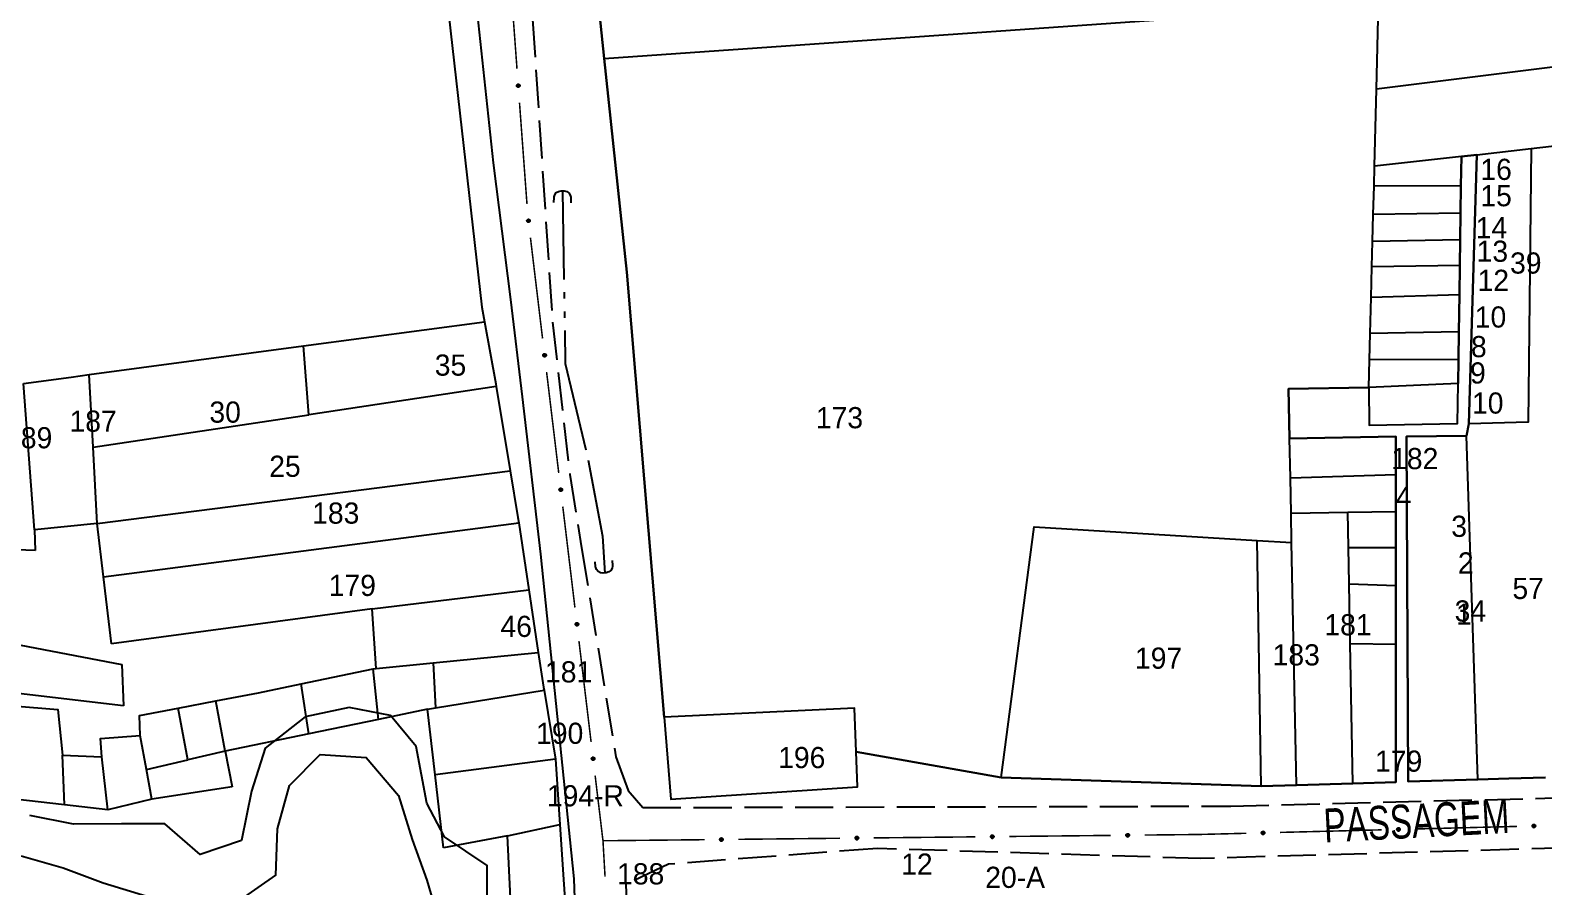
# Model space of a CAD drawing. Extents: x 201053 to 202535, y 4855063 to 4857394.
# Drawn here: x 201991.5 to 202170.2, y 4856959.5 to 4857060.6 of the extents above; entities that cross this region are included whole.
import ezdxf
from ezdxf.enums import TextEntityAlignment as Align

# ---------------------------------------------------------------- set-up
doc = ezdxf.new("R2010")
doc.units = 0
doc.header["$LTSCALE"] = 1.5
doc.header["$MEASUREMENT"] = 0
doc.linetypes.add('TRACO_05', pattern=[11, 7, -1, 0.5, -1, 0.5, -1])
doc.linetypes.add('TRACO_11', pattern=[8, 3, -1, 3, -1])
for name, color, linetype in [('CD_MALHA_LOTES', 7, 'CONTINUOUS'), ('HD-CURSO-PERENE', 170, 'CONTINUOUS'), ('HD-VALAS-DRENOS', 170, 'CONTINUOUS'), ('RU-QUADRA', 210, 'CONTINUOUS'), ('SV-BUEIRO-VALA', 7, 'CONTINUOUS'), ('SV-EIXO-RUA-PAV', 20, 'CONTINUOUS'), ('SV-RUA-PAVIM', 7, 'CONTINUOUS'), ('SV-TXT-RUA-PAV', 7, 'CONTINUOUS'), ('Th_NmrPort', 7, 'CONTINUOUS')]:
    doc.layers.add(name, color=color, linetype=linetype)
doc.styles.add('ARIAL', font='ARIAL.SHX')

# ---------------------------------------------------------------- blocks, each defined once
blk = doc.blocks.new('COD120', base_point=(202246.23, 4857300.32))
at = {"layer": 'SV-BUEIRO-VALA'}
blk.add_lwpolyline([(202245.23, 4857298.92), (202245.23, 4857299.503333), (202245.23, 4857299.590833), (202245.313333, 4857299.824167), (202245.48, 4857300.086667), (202245.73, 4857300.2325), (202246.063333, 4857300.32), (202246.396667, 4857300.32), (202246.73, 4857300.2325), (202246.98, 4857300.086667), (202247.146667, 4857299.824167), (202247.23, 4857299.590833), (202247.23, 4857299.503333), (202247.23, 4857298.92)], dxfattribs=at)

msp = doc.modelspace()

# ---------------------------------------------------------------- linework, layer by layer
at = {"layer": 'CD_MALHA_LOTES', "linetype": 'Continuous', "flags": 128}
for points in [[(201949.83, 4857090.16), (201954.52, 4857091.6), (201986.63, 4857102.06), (202035.16, 4857118.17), (202038.94, 4857079.64), (202044.82, 4857027.87), (202045.14, 4857026.16)], [(202261.16, 4857067.5), (202150.52, 4857053.64)], [(202059.29, 4857057.26), (202058.65, 4857063.31)], [(202059.29, 4857057.26), (202150.77, 4857063.64)], [(202150.52, 4857053.64), (202150.77, 4857063.64)], [(202066.35, 4856979.47), (202064.51, 4857001.5), (202061.94, 4857032.02), (202059.29, 4857057.26)], [(202150.29, 4857044.52), (202150.52, 4857053.64)], [(202168.79, 4857046.61), (202168.43, 4857014.29), (202161.44, 4857014.1)], [(202162.36, 4857045.89), (202168.79, 4857046.61)], [(202168.79, 4857046.61), (202174.62, 4857047.28)], [(202150.23, 4857042.16), (202150.29, 4857044.52)], [(202160.55, 4857045.68), (202150.29, 4857044.52)], [(202160.55, 4857045.68), (202160.5, 4857042.23)], [(202162.36, 4857045.89), (202160.55, 4857045.68)], [(202161.44, 4857014.1), (202162.36, 4857045.89)], [(202150.14, 4857038.85), (202150.23, 4857042.16)], [(202160.5, 4857042.23), (202150.23, 4857042.16)], [(202160.5, 4857042.23), (202160.45, 4857038.98)], [(202150.05, 4857035.64), (202150.14, 4857038.85)], [(202160.45, 4857038.98), (202150.14, 4857038.85)], [(202160.45, 4857038.98), (202160.41, 4857035.84)], [(202149.98, 4857032.66), (202150.05, 4857035.64)], [(202160.41, 4857035.84), (202150.05, 4857035.64)], [(202160.41, 4857035.84), (202160.37, 4857032.79)], [(202149.88, 4857029.01), (202149.98, 4857032.66)], [(202160.37, 4857032.79), (202149.98, 4857032.66)], [(202160.37, 4857032.79), (202160.32, 4857029.34)], [(202149.77, 4857024.77), (202149.88, 4857029.01)], [(202160.32, 4857029.34), (202149.88, 4857029.01)], [(202160.32, 4857029.34), (202160.26, 4857024.97)], [(202023.73, 4857023.3), (202045.14, 4857026.16)], [(202045.14, 4857026.16), (202046.48, 4857018.81), (202046.53, 4857018.5)], [(202149.69, 4857021.66), (202149.77, 4857024.77)], [(202160.26, 4857024.97), (202149.77, 4857024.77)], [(202160.26, 4857024.97), (202160.21, 4857021.72)], [(201998.42, 4857019.92), (202023.73, 4857023.3)], [(202024.37, 4857015.16), (202023.73, 4857023.3)], [(202149.6, 4857018.4), (202149.69, 4857021.66)], [(202160.21, 4857021.72), (202149.69, 4857021.66)], [(202160.21, 4857021.72), (202160.17, 4857018.88)], [(201990.67, 4857018.87), (201996.3, 4857019.63), (201998.42, 4857019.92)], [(201998.88, 4857011.33), (201998.42, 4857019.92)], [(201991.97, 4857001.57), (201990.67, 4857018.87)], [(202046.53, 4857018.5), (202024.37, 4857015.16)], [(202046.53, 4857018.5), (202048.18, 4857008.54)], [(202149.6, 4857018.4), (202140.13, 4857018.25), (202140.26, 4857012.39)], [(202149.6, 4857018.4), (202149.64, 4857013.93), (202160.1, 4857014.16), (202160.17, 4857018.88)], [(202160.17, 4857018.88), (202149.6, 4857018.4)], [(201998.88, 4857011.33), (202024.37, 4857015.16)], [(202161.16, 4857012.69), (202161.44, 4857014.1)], [(202140.26, 4857012.39), (202152.79, 4857012.59)], [(202140.34, 4857007.74), (202140.26, 4857012.39)], [(202152.79, 4857012.59), (202152.79, 4857008.13)], [(202154.08, 4857012.6), (202161.16, 4857012.69)], [(202154.28, 4856971.84), (202154.08, 4857012.6)], [(202162.49, 4856972.09), (202161.16, 4857012.69)], [(201999.37, 4857002.33), (201998.88, 4857011.33)], [(201999.37, 4857002.33), (202048.18, 4857008.54)], [(202048.18, 4857008.54), (202049.09, 4857003.03), (202049.18, 4857002.41)], [(202140.34, 4857007.74), (202152.79, 4857008.13)], [(202140.42, 4857003.56), (202140.34, 4857007.74)], [(202152.79, 4857008.13), (202152.79, 4857003.76)], [(202140.42, 4857003.56), (202147.13, 4857003.67)], [(202140.49, 4857000.09), (202140.42, 4857003.56)], [(202147.13, 4857003.67), (202152.79, 4857003.76)], [(202147.21, 4856999.49), (202147.13, 4857003.67)], [(202152.79, 4857003.76), (202152.79, 4856999.49)], [(201999.37, 4857002.33), (201991.97, 4857001.57)], [(201991.97, 4857001.57), (201992.06, 4856999.14)], [(202000.12, 4856996.02), (201999.37, 4857002.33)], [(202000.12, 4856996.02), (202049.18, 4857002.41)], [(202049.18, 4857002.41), (202050.37, 4856994.51)], [(202106.19, 4856972.34), (202110.07, 4857001.94), (202136.41, 4857000.33)], [(202136.41, 4857000.33), (202140.49, 4857000.09)], [(202136.9, 4856971.3), (202136.41, 4857000.33)], [(202141.05, 4856971.43), (202140.49, 4857000.09)], [(201992.06, 4856999.14), (201982.08, 4856999.5)], [(202147.29, 4856995.22), (202147.21, 4856999.49)], [(202147.21, 4856999.49), (202152.79, 4856999.49)], [(202152.79, 4856999.49), (202152.79, 4856995.02)], [(202001.07, 4856988.11), (202000.12, 4856996.02)], [(202031.87, 4856992.25), (202050.37, 4856994.51)], [(202050.37, 4856994.51), (202051.49, 4856987.08)], [(202147.42, 4856988.16), (202147.29, 4856995.22)], [(202147.29, 4856995.22), (202152.79, 4856995.02)], [(202152.79, 4856995.02), (202152.8, 4856988.07)], [(202031.87, 4856992.25), (202001.07, 4856988.11)], [(202032.33, 4856985.22), (202031.87, 4856992.25)], [(201989.34, 4856988.14), (202002.29, 4856985.67)], [(202147.74, 4856971.64), (202147.42, 4856988.16)], [(202147.42, 4856988.16), (202152.8, 4856988.07)], [(202152.8, 4856988.07), (202152.79, 4856971.79)], [(202002.29, 4856985.67), (202002.47, 4856980.81)], [(202032.33, 4856985.22), (202039.07, 4856985.88)], [(202039.07, 4856985.88), (202051.49, 4856987.08)], [(202039.07, 4856985.88), (202039.34, 4856980.56)], [(202051.49, 4856987.08), (202052.11, 4856982.99), (202052.17, 4856982.64)], [(202023.47, 4856983.38), (202031.97, 4856985.15)], [(202031.97, 4856985.15), (202032.33, 4856985.22)], [(202032.61, 4856979.2), (202031.97, 4856985.15)], [(202002.47, 4856980.81), (201989.41, 4856982.34)], [(202013.38, 4856981.37), (202018.45, 4856982.34), (202023.47, 4856983.38)], [(202024.38, 4856977.5), (202023.47, 4856983.38)], [(202039.34, 4856980.56), (202052.17, 4856982.64)], [(202052.17, 4856982.64), (202053.54, 4856974.5)], [(201989.5, 4856980.81), (201994.72, 4856980.36), (201995.26, 4856974.96)], [(202004.45, 4856977.3), (202004.36, 4856979.64), (202008.95, 4856980.52)], [(202008.95, 4856980.52), (202013.38, 4856981.37)], [(202010.07, 4856974.42), (202008.95, 4856980.52)], [(202014.49, 4856975.45), (202013.38, 4856981.37)], [(202038.41, 4856980.41), (202032.61, 4856979.2)], [(202038.41, 4856980.41), (202039.34, 4856980.56)], [(202089.06, 4856975.38), (202088.85, 4856980.52), (202066.35, 4856979.47)], [(202032.61, 4856979.2), (202024.38, 4856977.5)], [(202066.35, 4856979.47), (202067.16, 4856969.78), (202089.21, 4856971.22), (202089.06, 4856975.38)], [(201999.94, 4856974.78), (201999.76, 4856976.94), (202004.45, 4856977.3)], [(202005.19, 4856973.28), (202004.45, 4856977.3)], [(202024.38, 4856977.5), (202014.49, 4856975.45)], [(201995.26, 4856974.96), (201999.94, 4856974.78)], [(201995.51, 4856969.1), (201995.26, 4856974.96)], [(202000.62, 4856968.52), (201999.94, 4856974.78)], [(202014.49, 4856975.45), (202010.07, 4856974.42)], [(202014.49, 4856975.45), (202015.3, 4856971.22)], [(202106.19, 4856972.34), (202089.06, 4856975.38)], [(202005.19, 4856973.28), (202010.07, 4856974.42)], [(202005.84, 4856969.78), (202005.19, 4856973.28)], [(202053.54, 4856974.5), (202039.3, 4856972.65)], [(202053.54, 4856974.5), (202054.05, 4856966.76)], [(202015.3, 4856971.22), (202005.84, 4856969.78)], [(202040.3, 4856964.01), (202039.3, 4856972.65)], [(202136.9, 4856971.3), (202106.19, 4856972.34)], [(202141.05, 4856971.43), (202136.9, 4856971.3)], [(202147.74, 4856971.64), (202141.05, 4856971.43)], [(202152.79, 4856971.79), (202147.74, 4856971.64)], [(202162.49, 4856972.09), (202154.28, 4856971.84)], [(202170.5, 4856972.32), (202166.16, 4856972.2), (202162.49, 4856972.09)], [(201995.51, 4856969.1), (201989.63, 4856969.78)], [(202005.84, 4856969.78), (202000.62, 4856968.52)], [(202000.62, 4856968.52), (201995.51, 4856969.1)], [(202047.86, 4856965.45), (202054.05, 4856966.76)], [(202054.05, 4856966.76), (202054.97, 4856952.66)], [(202047.86, 4856965.45), (202040.3, 4856964.01)], [(202048.49, 4856952.35), (202047.86, 4856965.45)]]:
    msp.add_lwpolyline(points, dxfattribs=at)
at = {"layer": 'CD_MALHA_LOTES', "linetype": 'Continuous'}
msp.add_lwpolyline([(202039.3, 4856972.65), (202038.41, 4856980.41)], dxfattribs=at)
at = {"layer": 'HD-CURSO-PERENE', "linetype": 'Continuous'}
for points in [[(202045.46, 4856956.83, 2.08), (202045.43, 4856961.94, 2.08), (202040.39, 4856965.32, 2.08), (202038.31, 4856969.3, 2.08), (202037.06, 4856975.99, 2.08), (202034.04, 4856979.67, 2.08), (202029.13, 4856980.61, 2.08), (202023.94, 4856979.48, 2.08), (202019.22, 4856975.8, 2.08), (202017.62, 4856970.71, 2.08), (202016.43, 4856964.87, 2.08), (202011.55, 4856963.24, 2.08), (202007.37, 4856966.87, 2.08), (202002.25, 4856966.85, 2.08), (201996.57, 4856966.83, 2.08), (201991.4, 4856967.84, 2.08)], [(202015.92, 4856957.6, 2.08), (202020.49, 4856960.81, 2.08), (202020.67, 4856966.26, 2.08), (202022.09, 4856971.37, 2.08), (202025.71, 4856975.04, 2.08), (202031.14, 4856974.68, 2.08), (202034.99, 4856970.22, 2.08), (202036.58, 4856965.02, 2.08), (202038.31, 4856960.19, 2.08), (202039.72, 4856955.35, 2.08)], [(201990.38, 4856963.07, 2.08), (201995.37, 4856961.66, 2.08), (202000.07, 4856959.89, 2.08), (202005.64, 4856958.19, 2.08)]]:
    msp.add_polyline3d(points, dxfattribs=at)
at = {"layer": 'HD-VALAS-DRENOS', "linetype": 'TRACO_05'}
msp.add_polyline3d([(202054.36, 4857041.64, 4.49), (202054.68, 4857021.24, 3.87), (202057.38, 4857009.83, 3.87), (202059.09, 4857000.82, 3.9), (202059.33, 4856996.48, 3.9)], dxfattribs=at)
at = {"layer": 'RU-QUADRA', "linetype": 'Continuous', "flags": 128}
for points in [[(202038.94, 4857079.64), (202044.82, 4857027.87), (202045.14, 4857026.16), (202046.48, 4857018.81), (202046.53, 4857018.5), (202048.18, 4857008.54), (202049.09, 4857003.03), (202049.18, 4857002.41), (202050.37, 4856994.51), (202051.49, 4856987.08), (202052.11, 4856982.99), (202052.17, 4856982.64), (202053.54, 4856974.5), (202054.05, 4856966.76), (202054.97, 4856952.66)], [(202058.65, 4857063.31), (202059.29, 4857057.26), (202061.94, 4857032.02), (202064.51, 4857001.5), (202066.35, 4856979.47), (202067.16, 4856969.78), (202089.21, 4856971.22), (202089.06, 4856975.38), (202106.19, 4856972.34), (202136.9, 4856971.3), (202141.05, 4856971.43), (202147.74, 4856971.64), (202152.79, 4856971.79), (202152.8, 4856988.07), (202152.79, 4856995.02), (202152.79, 4856999.49), (202152.79, 4857003.76), (202152.79, 4857008.13), (202152.79, 4857012.59), (202140.26, 4857012.39), (202140.13, 4857018.25), (202149.6, 4857018.4), (202149.64, 4857013.93), (202160.1, 4857014.16), (202160.17, 4857018.88), (202160.21, 4857021.72), (202160.26, 4857024.97), (202160.32, 4857029.34), (202160.37, 4857032.79), (202160.41, 4857035.84), (202160.45, 4857038.98), (202160.5, 4857042.23), (202160.55, 4857045.68), (202162.36, 4857045.89), (202161.44, 4857014.1), (202161.16, 4857012.69), (202154.08, 4857012.6), (202154.28, 4856971.84), (202162.49, 4856972.09), (202166.16, 4856972.2), (202170.5, 4856972.32)]]:
    msp.add_lwpolyline(points, dxfattribs=at)
at = {"layer": 'SV-EIXO-RUA-PAV', "const_width": 0.18}
for points in [[(202048.089131, 4857068.003484), (202048.972093, 4857056.036013)], [(202049.266413, 4857052.046856), (202050.149375, 4857040.079384)], [(202050.558233, 4857036.101337), (202051.991736, 4857024.187266)], [(202052.46957, 4857020.21591), (202053.903072, 4857008.301839)], [(202054.380906, 4857004.330482), (202055.814409, 4856992.416412)], [(202056.292243, 4856988.445055), (202057.725746, 4856976.530985)], [(202058.20358, 4856972.559628), (202059.039789, 4856965.609754)], [(202129.53, 4856965.6), (202135.124306, 4856965.74213)], [(202139.123015, 4856965.843723), (202151.119144, 4856966.148499)], [(202155.117854, 4856966.250091), (202167.113983, 4856966.554868)], [(202059.039789, 4856965.609754), (202059.13, 4856964.86)], [(202059.13, 4856964.86), (202071.129337, 4856964.986131)], [(202059.13, 4856964.86), (202059.37328, 4856960.622139)], [(202075.129116, 4856965.028175), (202087.128453, 4856965.154306)], [(202091.128232, 4856965.196349), (202103.127569, 4856965.32248)], [(202107.127348, 4856965.364524), (202119.126686, 4856965.490655)], [(202123.126465, 4856965.532699), (202129.126133, 4856965.595764)], [(202129.126133, 4856965.595764), (202129.53, 4856965.6)]]:
    msp.add_lwpolyline(points, dxfattribs=at)
at = {"layer": 'SV-EIXO-RUA-PAV'}
for points in [[(202049.218463, 4857054.192825), (202049.255946, 4857054.161408), (202049.281737, 4857054.126742), (202049.294926, 4857054.091637), (202049.298491, 4857054.057577), (202049.298215, 4857054.022321), (202049.290094, 4857053.986837), (202049.272357, 4857053.949451), (202049.241105, 4857053.911629), (202049.203856, 4857053.887543), (202049.170132, 4857053.872771), (202049.13483, 4857053.867008), (202049.100585, 4857053.867851), (202049.064006, 4857053.877505), (202049.026294, 4857053.89585), (202048.989023, 4857053.928195), (202048.963971, 4857053.962355), (202048.952106, 4857053.996645), (202048.946537, 4857054.032171), (202048.947251, 4857054.068161), (202048.955423, 4857054.102947), (202048.973962, 4857054.140884), (202049.006374, 4857054.177247), (202049.040159, 4857054.202622), (202049.074273, 4857054.214965), (202049.109373, 4857054.219661), (202049.144737, 4857054.219813), (202049.180746, 4857054.213135), (202049.218463, 4857054.192825)], [(202050.411444, 4857038.242817), (202050.450336, 4857038.21316), (202050.477696, 4857038.179719), (202050.492489, 4857038.14526), (202050.49762, 4857038.1114), (202050.498969, 4857038.076169), (202050.492491, 4857038.040349), (202050.476496, 4857038.002184), (202050.44702, 4857037.962963), (202050.410921, 4857037.937186), (202050.377913, 4857037.920876), (202050.342914, 4857037.913492), (202050.308667, 4857037.912756), (202050.271681, 4857037.920714), (202050.233164, 4857037.937302), (202050.194442, 4857037.967895), (202050.167843, 4857038.000864), (202050.154411, 4857038.034571), (202050.14721, 4857038.069803), (202050.146265, 4857038.105787), (202050.152826, 4857038.140913), (202050.169597, 4857038.179664), (202050.200299, 4857038.217482), (202050.232878, 4857038.244387), (202050.266387, 4857038.258289), (202050.301233, 4857038.264597), (202050.336553, 4857038.266379), (202050.372832, 4857038.261367), (202050.411444, 4857038.242817)], [(202052.322781, 4857022.35739), (202052.361672, 4857022.327733), (202052.389033, 4857022.294292), (202052.403825, 4857022.259832), (202052.408957, 4857022.225973), (202052.410305, 4857022.190742), (202052.403828, 4857022.154922), (202052.387832, 4857022.116757), (202052.358357, 4857022.077535), (202052.322258, 4857022.051759), (202052.28925, 4857022.035449), (202052.254251, 4857022.028065), (202052.220004, 4857022.027328), (202052.183018, 4857022.035287), (202052.144501, 4857022.051875), (202052.105779, 4857022.082468), (202052.07918, 4857022.115437), (202052.065747, 4857022.149144), (202052.058547, 4857022.184376), (202052.057601, 4857022.22036), (202052.064162, 4857022.255486), (202052.080933, 4857022.294237), (202052.111636, 4857022.332055), (202052.144215, 4857022.35896), (202052.177724, 4857022.372862), (202052.21257, 4857022.37917), (202052.24789, 4857022.380952), (202052.284169, 4857022.37594), (202052.322781, 4857022.35739)], [(202054.234118, 4857006.471963), (202054.273009, 4857006.442306), (202054.30037, 4857006.408865), (202054.315162, 4857006.374405), (202054.320294, 4857006.340546), (202054.321642, 4857006.305315), (202054.315165, 4857006.269494), (202054.299169, 4857006.23133), (202054.269693, 4857006.192108), (202054.233594, 4857006.166331), (202054.200586, 4857006.150022), (202054.165588, 4857006.142638), (202054.13134, 4857006.141901), (202054.094355, 4857006.14986), (202054.055837, 4857006.166448), (202054.017116, 4857006.197041), (202053.990517, 4857006.23001), (202053.977084, 4857006.263716), (202053.969884, 4857006.298949), (202053.968938, 4857006.334933), (202053.975499, 4857006.370059), (202053.99227, 4857006.40881), (202054.022972, 4857006.446628), (202054.055551, 4857006.473533), (202054.089061, 4857006.487435), (202054.123907, 4857006.493743), (202054.159227, 4857006.495525), (202054.195505, 4857006.490513), (202054.234118, 4857006.471963)], [(202056.145454, 4856990.586536), (202056.184346, 4856990.556879), (202056.211706, 4856990.523438), (202056.226499, 4856990.488978), (202056.23163, 4856990.455119), (202056.232979, 4856990.419888), (202056.226501, 4856990.384067), (202056.210506, 4856990.345903), (202056.18103, 4856990.306681), (202056.144931, 4856990.280904), (202056.111923, 4856990.264595), (202056.076924, 4856990.257211), (202056.042677, 4856990.256474), (202056.005691, 4856990.264433), (202055.967174, 4856990.281021), (202055.928452, 4856990.311614), (202055.901853, 4856990.344583), (202055.888421, 4856990.378289), (202055.88122, 4856990.413522), (202055.880275, 4856990.449506), (202055.886836, 4856990.484632), (202055.903607, 4856990.523383), (202055.934309, 4856990.561201), (202055.966888, 4856990.588106), (202056.000397, 4856990.602008), (202056.035243, 4856990.608316), (202056.070563, 4856990.610098), (202056.106842, 4856990.605086), (202056.145454, 4856990.586536)], [(202058.056791, 4856974.701108), (202058.095682, 4856974.671452), (202058.123043, 4856974.638011), (202058.137835, 4856974.603551), (202058.142967, 4856974.569692), (202058.144315, 4856974.534461), (202058.137838, 4856974.49864), (202058.121842, 4856974.460476), (202058.092367, 4856974.421254), (202058.056268, 4856974.395477), (202058.023259, 4856974.379168), (202057.988261, 4856974.371784), (202057.954014, 4856974.371047), (202057.917028, 4856974.379006), (202057.878511, 4856974.395594), (202057.839789, 4856974.426187), (202057.81319, 4856974.459156), (202057.799757, 4856974.492862), (202057.792557, 4856974.528095), (202057.791611, 4856974.564079), (202057.798172, 4856974.599205), (202057.814943, 4856974.637955), (202057.845645, 4856974.675774), (202057.878225, 4856974.702678), (202057.911734, 4856974.716581), (202057.94658, 4856974.722889), (202057.9819, 4856974.724671), (202058.018179, 4856974.719659), (202058.056791, 4856974.701108)], [(202136.977231, 4856965.899322), (202137.010419, 4856965.935247), (202137.046289, 4856965.959336), (202137.081989, 4856965.970816), (202137.116181, 4856965.972735), (202137.151382, 4856965.970758), (202137.186433, 4856965.960935), (202137.222921, 4856965.941416), (202137.259192, 4856965.908376), (202137.281453, 4856965.870009), (202137.294581, 4856965.835612), (202137.298635, 4856965.800073), (202137.296142, 4856965.765909), (202137.284734, 4856965.729838), (202137.264592, 4856965.693054), (202137.230487, 4856965.657386), (202137.195159, 4856965.634012), (202137.160337, 4856965.623814), (202137.124583, 4856965.619965), (202137.088669, 4856965.622413), (202137.054318, 4856965.632254), (202137.01732, 4856965.652601), (202136.982562, 4856965.686729), (202136.958846, 4856965.721698), (202136.948162, 4856965.756368), (202136.945165, 4856965.791653), (202136.946718, 4856965.826984), (202136.955125, 4856965.862629), (202136.977231, 4856965.899322)], [(202152.972069, 4856966.305691), (202153.005257, 4856966.341616), (202153.041127, 4856966.365704), (202153.076827, 4856966.377185), (202153.111019, 4856966.379104), (202153.146221, 4856966.377127), (202153.181272, 4856966.367304), (202153.217759, 4856966.347785), (202153.25403, 4856966.314745), (202153.276292, 4856966.276378), (202153.28942, 4856966.241981), (202153.293474, 4856966.206442), (202153.290981, 4856966.172278), (202153.279573, 4856966.136206), (202153.259431, 4856966.099423), (202153.225326, 4856966.063755), (202153.189998, 4856966.040381), (202153.155176, 4856966.030183), (202153.119422, 4856966.026334), (202153.083508, 4856966.028782), (202153.049157, 4856966.038623), (202153.012158, 4856966.05897), (202152.9774, 4856966.093098), (202152.953685, 4856966.128067), (202152.943001, 4856966.162737), (202152.940003, 4856966.198022), (202152.941557, 4856966.233353), (202152.949964, 4856966.268998), (202152.972069, 4856966.305691)], [(202168.966908, 4856966.71206), (202169.000096, 4856966.747985), (202169.035966, 4856966.772073), (202169.071666, 4856966.783554), (202169.105858, 4856966.785473), (202169.14106, 4856966.783496), (202169.176111, 4856966.773673), (202169.212598, 4856966.754154), (202169.248869, 4856966.721114), (202169.27113, 4856966.682747), (202169.284258, 4856966.64835), (202169.288312, 4856966.612811), (202169.285819, 4856966.578647), (202169.274412, 4856966.542575), (202169.254269, 4856966.505792), (202169.220164, 4856966.470124), (202169.184837, 4856966.446749), (202169.150014, 4856966.436552), (202169.114261, 4856966.432702), (202169.078347, 4856966.435151), (202169.043996, 4856966.444992), (202169.006997, 4856966.465339), (202168.972239, 4856966.499467), (202168.948523, 4856966.534436), (202168.937839, 4856966.569106), (202168.934842, 4856966.604391), (202168.936395, 4856966.639722), (202168.944803, 4856966.675367), (202168.966908, 4856966.71206)], [(202072.984397, 4856965.115717), (202073.018116, 4856965.151143), (202073.054341, 4856965.174696), (202073.090208, 4856965.185643), (202073.124425, 4856965.187053), (202073.159593, 4856965.184552), (202073.194494, 4856965.174209), (202073.230687, 4856965.154148), (202073.266462, 4856965.120572), (202073.288149, 4856965.081878), (202073.300764, 4856965.047289), (202073.304288, 4856965.011694), (202073.301287, 4856964.97757), (202073.289343, 4856964.941673), (202073.268655, 4856964.905193), (202073.234023, 4856964.870037), (202073.198351, 4856964.847191), (202073.163381, 4856964.837513), (202073.127574, 4856964.834196), (202073.091701, 4856964.83718), (202073.0575, 4856964.847531), (202073.020808, 4856964.868426), (202072.986562, 4856964.903068), (202072.96337, 4856964.938386), (202072.953203, 4856964.973211), (202072.950732, 4856965.008537), (202072.952811, 4856965.043841), (202072.961748, 4856965.079357), (202072.984397, 4856965.115717)], [(202088.983513, 4856965.283892), (202089.017233, 4856965.319318), (202089.053457, 4856965.34287), (202089.089324, 4856965.353818), (202089.123541, 4856965.355228), (202089.158709, 4856965.352727), (202089.19361, 4856965.342383), (202089.229803, 4856965.322323), (202089.265578, 4856965.288747), (202089.287266, 4856965.250053), (202089.29988, 4856965.215463), (202089.303404, 4856965.179868), (202089.300403, 4856965.145745), (202089.288459, 4856965.109847), (202089.267772, 4856965.073368), (202089.233139, 4856965.038212), (202089.197467, 4856965.015366), (202089.162497, 4856965.005688), (202089.12669, 4856965.002371), (202089.090817, 4856965.005354), (202089.056616, 4856965.015705), (202089.019924, 4856965.036601), (202088.985678, 4856965.071243), (202088.962486, 4856965.106561), (202088.952319, 4856965.141386), (202088.949848, 4856965.176712), (202088.951927, 4856965.212016), (202088.960864, 4856965.247532), (202088.983513, 4856965.283892)], [(202104.982629, 4856965.452066), (202105.016349, 4856965.487493), (202105.052573, 4856965.511045), (202105.08844, 4856965.521992), (202105.122657, 4856965.523402), (202105.157825, 4856965.520902), (202105.192726, 4856965.510558), (202105.228919, 4856965.490497), (202105.264694, 4856965.456921), (202105.286382, 4856965.418227), (202105.298996, 4856965.383638), (202105.30252, 4856965.348043), (202105.299519, 4856965.31392), (202105.287575, 4856965.278022), (202105.266888, 4856965.241543), (202105.232255, 4856965.206387), (202105.196584, 4856965.18354), (202105.161613, 4856965.173862), (202105.125806, 4856965.170546), (202105.089933, 4856965.173529), (202105.055732, 4856965.18388), (202105.019041, 4856965.204776), (202104.984795, 4856965.239417), (202104.961602, 4856965.274736), (202104.951435, 4856965.309561), (202104.948964, 4856965.344887), (202104.951043, 4856965.38019), (202104.95998, 4856965.415706), (202104.982629, 4856965.452066)], [(202120.981745, 4856965.620241), (202121.015465, 4856965.655668), (202121.051689, 4856965.67922), (202121.087556, 4856965.690167), (202121.121773, 4856965.691577), (202121.156942, 4856965.689076), (202121.191842, 4856965.678733), (202121.228035, 4856965.658672), (202121.26381, 4856965.625096), (202121.285498, 4856965.586402), (202121.298112, 4856965.551813), (202121.301636, 4856965.516218), (202121.298635, 4856965.482094), (202121.286692, 4856965.446197), (202121.266004, 4856965.409717), (202121.231372, 4856965.374561), (202121.1957, 4856965.351715), (202121.160729, 4856965.342037), (202121.124922, 4856965.338721), (202121.089049, 4856965.341704), (202121.054848, 4856965.352055), (202121.018157, 4856965.37295), (202120.983911, 4856965.407592), (202120.960718, 4856965.44291), (202120.950552, 4856965.477735), (202120.94808, 4856965.513061), (202120.950159, 4856965.548365), (202120.959096, 4856965.583881), (202120.981745, 4856965.620241)]]:
    msp.add_lwpolyline(points, close=True, dxfattribs=at)
for points in [[(202048.947251, 4857054.068161), (202048.963971, 4857053.962355)], [(202048.95229, 4857054.081273), (202048.975537, 4857053.951638)], [(202048.955423, 4857054.102947), (202048.989023, 4857053.928195)], [(202048.967471, 4857054.116598), (202049.006624, 4857053.919725)], [(202048.973962, 4857054.140884), (202049.026294, 4857053.89585)], [(202048.991976, 4857054.155349), (202049.044415, 4857053.889676)], [(202049.006374, 4857054.177247), (202049.064006, 4857053.877505)], [(202049.022427, 4857054.187696), (202049.080901, 4857053.877317)], [(202049.040159, 4857054.202622), (202049.100585, 4857053.867851)], [(202049.056704, 4857054.205276), (202049.116985, 4857053.870402)], [(202049.074273, 4857054.214965), (202049.13483, 4857053.867008)], [(202049.091584, 4857054.214691), (202049.149745, 4857053.871451)], [(202049.109373, 4857054.219661), (202049.170132, 4857053.872771)], [(202049.128426, 4857054.216041), (202049.188406, 4857053.885249)], [(202049.144737, 4857054.219813), (202049.203856, 4857053.887543)], [(202049.162949, 4857054.211746), (202049.222583, 4857053.90419)], [(202049.180746, 4857054.213135), (202049.241105, 4857053.911629)], [(202049.197873, 4857054.202009), (202049.254595, 4857053.933916)], [(202049.218463, 4857054.192825), (202049.272357, 4857053.949451)], [(202049.238185, 4857054.174882), (202049.280261, 4857053.975488)], [(202049.255946, 4857054.161408), (202049.290094, 4857053.986837)], [(202049.270734, 4857054.14171), (202049.292519, 4857054.013335)], [(202049.281737, 4857054.126742), (202049.298215, 4857054.022321)], [(202050.146265, 4857038.105787), (202050.167843, 4857038.000864)], [(202050.150695, 4857038.119117), (202050.179891, 4857037.990691)], [(202050.152826, 4857038.140913), (202050.194442, 4857037.967895)], [(202050.164231, 4857038.155105), (202050.212415, 4857037.960245)], [(202050.169597, 4857038.179664), (202050.233164, 4857037.937302)], [(202050.186925, 4857038.194943), (202050.251551, 4857037.931969)], [(202050.200299, 4857038.217482), (202050.271681, 4857037.920714)], [(202050.215853, 4857038.22866), (202050.288568, 4857037.921305)], [(202050.232878, 4857038.244387), (202050.308667, 4857037.912756)], [(202050.249284, 4857038.2478), (202050.324932, 4857037.91606)], [(202050.266387, 4857038.258289), (202050.342914, 4857037.913492)], [(202050.283692, 4857038.258812), (202050.357609, 4857037.918617)], [(202050.301233, 4857038.264597), (202050.377913, 4857037.920876)], [(202050.320434, 4857038.261859), (202050.395593, 4857037.934183)], [(202050.336553, 4857038.266379), (202050.410921, 4857037.937186)], [(202050.355117, 4857038.25916), (202050.428861, 4857037.954678)], [(202050.372832, 4857038.261367), (202050.44702, 4857037.962963)], [(202050.390453, 4857038.251042), (202050.459469, 4857037.985848)], [(202050.411444, 4857038.242817), (202050.476496, 4857038.002184)], [(202050.431972, 4857038.225802), (202050.483192, 4857038.028559)], [(202050.450336, 4857038.21316), (202050.492491, 4857038.040349)], [(202050.466015, 4857038.194164), (202050.493693, 4857038.06693)], [(202050.477696, 4857038.179719), (202050.498969, 4857038.076169)], [(202052.057601, 4857022.22036), (202052.07918, 4857022.115437)], [(202052.062031, 4857022.23369), (202052.091227, 4857022.105264)], [(202052.064162, 4857022.255486), (202052.105779, 4857022.082468)], [(202052.075568, 4857022.269678), (202052.123752, 4857022.074818)], [(202052.080933, 4857022.294237), (202052.144501, 4857022.051875)], [(202052.098262, 4857022.309516), (202052.162888, 4857022.046542)], [(202052.111636, 4857022.332055), (202052.183018, 4857022.035287)], [(202052.12719, 4857022.343233), (202052.199904, 4857022.035878)], [(202052.144215, 4857022.35896), (202052.220004, 4857022.027328)], [(202052.16062, 4857022.362373), (202052.236269, 4857022.030633)], [(202052.177724, 4857022.372862), (202052.254251, 4857022.028065)], [(202052.195029, 4857022.373385), (202052.268946, 4857022.03319)], [(202052.21257, 4857022.37917), (202052.28925, 4857022.035449)], [(202052.23177, 4857022.376432), (202052.30693, 4857022.048756)], [(202052.24789, 4857022.380952), (202052.322258, 4857022.051759)], [(202052.266454, 4857022.373733), (202052.340197, 4857022.069251)], [(202052.284169, 4857022.37594), (202052.358357, 4857022.077535)], [(202052.30179, 4857022.365615), (202052.370806, 4857022.100421)], [(202052.322781, 4857022.35739), (202052.387832, 4857022.116757)], [(202052.343309, 4857022.340375), (202052.394529, 4857022.143132)], [(202052.361672, 4857022.327733), (202052.403828, 4857022.154922)], [(202052.377352, 4857022.308737), (202052.40503, 4857022.181503)], [(202052.389033, 4857022.294292), (202052.410305, 4857022.190742)], [(202053.968938, 4857006.334933), (202053.990517, 4857006.23001)], [(202053.973368, 4857006.348263), (202054.002564, 4857006.219837)], [(202053.975499, 4857006.370059), (202054.017116, 4857006.197041)], [(202053.986905, 4857006.384251), (202054.035089, 4857006.189391)], [(202053.99227, 4857006.40881), (202054.055837, 4857006.166448)], [(202054.009599, 4857006.424089), (202054.074224, 4857006.161115)], [(202054.022972, 4857006.446628), (202054.094355, 4857006.14986)], [(202054.038527, 4857006.457806), (202054.111241, 4857006.150451)], [(202054.055551, 4857006.473533), (202054.13134, 4857006.141901)], [(202054.071957, 4857006.476946), (202054.147606, 4857006.145206)], [(202054.089061, 4857006.487435), (202054.165588, 4857006.142638)], [(202054.106366, 4857006.487958), (202054.180283, 4857006.147763)], [(202054.123907, 4857006.493743), (202054.200586, 4857006.150022)], [(202054.143107, 4857006.491004), (202054.218266, 4857006.163328)], [(202054.159227, 4857006.495525), (202054.233594, 4857006.166331)], [(202054.177791, 4857006.488306), (202054.251534, 4857006.183824)], [(202054.195505, 4857006.490513), (202054.269693, 4857006.192108)], [(202054.213126, 4857006.480188), (202054.282143, 4857006.214994)], [(202054.234118, 4857006.471963), (202054.299169, 4857006.23133)], [(202054.254646, 4857006.454948), (202054.305865, 4857006.257705)], [(202054.273009, 4857006.442306), (202054.315165, 4857006.269494)], [(202054.288688, 4857006.42331), (202054.316366, 4857006.296076)], [(202054.30037, 4857006.408865), (202054.321642, 4857006.305315)], [(202055.880275, 4856990.449506), (202055.901853, 4856990.344583)], [(202055.884705, 4856990.462836), (202055.913901, 4856990.33441)], [(202055.886836, 4856990.484632), (202055.928452, 4856990.311614)], [(202055.898241, 4856990.498824), (202055.946425, 4856990.303964)], [(202055.903607, 4856990.523383), (202055.967174, 4856990.281021)], [(202055.920935, 4856990.538662), (202055.985561, 4856990.275688)], [(202055.934309, 4856990.561201), (202056.005691, 4856990.264433)], [(202055.949863, 4856990.572379), (202056.022578, 4856990.265024)], [(202055.966888, 4856990.588106), (202056.042677, 4856990.256474)], [(202055.983294, 4856990.591519), (202056.058942, 4856990.259779)], [(202056.000397, 4856990.602008), (202056.076924, 4856990.257211)], [(202056.017702, 4856990.602531), (202056.091619, 4856990.262336)], [(202056.035243, 4856990.608316), (202056.111923, 4856990.264595)], [(202056.054444, 4856990.605577), (202056.129603, 4856990.277901)], [(202056.070563, 4856990.610098), (202056.144931, 4856990.280904)], [(202056.089127, 4856990.602879), (202056.16287, 4856990.298397)], [(202056.106842, 4856990.605086), (202056.18103, 4856990.306681)], [(202056.124463, 4856990.594761), (202056.193479, 4856990.329567)], [(202056.145454, 4856990.586536), (202056.210506, 4856990.345903)], [(202056.165982, 4856990.569521), (202056.217202, 4856990.372278)], [(202056.184346, 4856990.556879), (202056.226501, 4856990.384067)], [(202056.200025, 4856990.537883), (202056.227703, 4856990.410649)], [(202056.211706, 4856990.523438), (202056.232979, 4856990.419888)], [(202057.94658, 4856974.722889), (202058.023259, 4856974.379168)], [(202057.96578, 4856974.72015), (202058.04094, 4856974.392474)], [(202057.9819, 4856974.724671), (202058.056268, 4856974.395477)], [(202058.018179, 4856974.719659), (202058.092367, 4856974.421254)], [(202057.791611, 4856974.564079), (202057.81319, 4856974.459156)], [(202057.796041, 4856974.577409), (202057.825237, 4856974.448983)], [(202057.798172, 4856974.599205), (202057.839789, 4856974.426187)], [(202057.809578, 4856974.613397), (202057.857762, 4856974.418537)], [(202057.814943, 4856974.637955), (202057.878511, 4856974.395594)], [(202057.832272, 4856974.653235), (202057.896898, 4856974.390261)], [(202057.845645, 4856974.675774), (202057.917028, 4856974.379006)], [(202057.8612, 4856974.686952), (202057.933914, 4856974.379597)], [(202057.878225, 4856974.702678), (202057.954014, 4856974.371047)], [(202057.89463, 4856974.706092), (202057.970279, 4856974.374352)], [(202057.911734, 4856974.716581), (202057.988261, 4856974.371784)], [(202057.929039, 4856974.717104), (202058.002956, 4856974.376909)], [(202058.000464, 4856974.717452), (202058.074207, 4856974.41297)], [(202058.0358, 4856974.709334), (202058.104816, 4856974.44414)], [(202058.056791, 4856974.701108), (202058.121842, 4856974.460476)], [(202058.077319, 4856974.684094), (202058.128538, 4856974.486851)], [(202058.095682, 4856974.671452), (202058.137838, 4856974.49864)], [(202058.111362, 4856974.652456), (202058.13904, 4856974.525222)], [(202058.123043, 4856974.638011), (202058.144315, 4856974.534461)], [(202136.945165, 4856965.791653), (202137.294581, 4856965.835612)], [(202136.946718, 4856965.826984), (202137.281453, 4856965.870009)], [(202136.948162, 4856965.756368), (202137.298635, 4856965.800073)], [(202136.949271, 4856965.773645), (202137.294917, 4856965.815186)], [(202136.9497, 4856965.81051), (202137.282999, 4856965.854467)], [(202136.955125, 4856965.862629), (202137.259192, 4856965.908376)], [(202136.955654, 4856965.844785), (202137.265729, 4856965.889517)], [(202136.967064, 4856965.879199), (202137.237581, 4856965.922926)], [(202136.977231, 4856965.899322), (202137.222921, 4856965.941416)], [(202136.996104, 4856965.918156), (202137.197295, 4856965.950567)], [(202137.010419, 4856965.935247), (202137.186433, 4856965.960935)], [(202137.030807, 4856965.949067), (202137.160083, 4856965.964636)], [(202137.046289, 4856965.959336), (202137.151382, 4856965.970758)], [(202152.940003, 4856966.198022), (202153.28942, 4856966.241981)], [(202152.941557, 4856966.233353), (202153.276292, 4856966.276378)], [(202152.943001, 4856966.162737), (202153.293474, 4856966.206442)], [(202152.94411, 4856966.180014), (202153.289755, 4856966.221555)], [(202152.944538, 4856966.216879), (202153.277837, 4856966.260836)], [(202152.949964, 4856966.268998), (202153.25403, 4856966.314745)], [(202152.950492, 4856966.251154), (202153.260567, 4856966.295886)], [(202152.951832, 4856966.144721), (202153.289223, 4856966.188782)], [(202152.953685, 4856966.128067), (202153.290981, 4856966.172278)], [(202152.961903, 4856966.285568), (202153.232419, 4856966.329295)], [(202152.967737, 4856966.109636), (202153.280575, 4856966.153073)], [(202152.972069, 4856966.305691), (202153.217759, 4856966.347785)], [(202152.9774, 4856966.093098), (202153.279573, 4856966.136206)], [(202152.990942, 4856966.324525), (202153.192133, 4856966.356936)], [(202152.998579, 4856966.077661), (202153.266471, 4856966.117226)], [(202153.005257, 4856966.341616), (202153.181272, 4856966.367304)], [(202153.012158, 4856966.05897), (202153.259431, 4856966.099423)], [(202153.025646, 4856966.355436), (202153.154922, 4856966.371005)], [(202153.036102, 4856966.051315), (202153.234635, 4856966.080928)], [(202153.041127, 4856966.365704), (202153.146221, 4856966.377127)], [(202153.049157, 4856966.038623), (202153.225326, 4856966.063755)], [(202153.070655, 4856966.034448), (202153.20126, 4856966.051416)], [(202153.083508, 4856966.028782), (202153.189998, 4856966.040381)], [(202168.934842, 4856966.604391), (202169.284258, 4856966.64835)], [(202168.936395, 4856966.639722), (202169.27113, 4856966.682747)], [(202168.937839, 4856966.569106), (202169.288312, 4856966.612811)], [(202168.938949, 4856966.586383), (202169.284594, 4856966.627924)], [(202168.939377, 4856966.623248), (202169.272676, 4856966.667205)], [(202168.944803, 4856966.675367), (202169.248869, 4856966.721114)], [(202168.945331, 4856966.657523), (202169.255406, 4856966.702255)], [(202168.94667, 4856966.55109), (202169.284062, 4856966.595151)], [(202168.948523, 4856966.534436), (202169.285819, 4856966.578647)], [(202168.956741, 4856966.691937), (202169.227258, 4856966.735664)], [(202168.962576, 4856966.516005), (202169.275414, 4856966.559442)], [(202168.966908, 4856966.71206), (202169.212598, 4856966.754154)], [(202168.972239, 4856966.499467), (202169.274412, 4856966.542575)], [(202168.985781, 4856966.730894), (202169.186972, 4856966.763305)], [(202168.993418, 4856966.48403), (202169.26131, 4856966.523595)], [(202169.000096, 4856966.747985), (202169.176111, 4856966.773673)], [(202169.006997, 4856966.465339), (202169.254269, 4856966.505792)], [(202169.020485, 4856966.761805), (202169.14976, 4856966.777374)], [(202169.030941, 4856966.457684), (202169.229473, 4856966.487297)], [(202169.035966, 4856966.772073), (202169.14106, 4856966.783496)], [(202169.043996, 4856966.444992), (202169.220164, 4856966.470124)], [(202169.065494, 4856966.440817), (202169.196099, 4856966.457785)], [(202169.078347, 4856966.435151), (202169.184837, 4856966.446749)], [(202072.950732, 4856965.008537), (202073.300764, 4856965.047289)], [(202072.952811, 4856965.043841), (202073.288149, 4856965.081878)], [(202072.953203, 4856964.973211), (202073.304288, 4856965.011694)], [(202072.95457, 4856964.99047), (202073.300795, 4856965.02686)], [(202072.955547, 4856965.027325), (202073.289464, 4856965.066314)], [(202072.961748, 4856965.079357), (202073.266462, 4856965.120572)], [(202072.961765, 4856964.955066), (202073.299775, 4856964.994099)], [(202072.962011, 4856965.061507), (202073.272717, 4856965.101618)], [(202072.96337, 4856964.938386), (202073.301287, 4856964.97757)], [(202072.973932, 4856965.095748), (202073.24507, 4856965.135442)], [(202072.977147, 4856964.919748), (202073.290597, 4856964.958523)], [(202072.984397, 4856965.115717), (202073.230687, 4856965.154148)], [(202072.986562, 4856964.903068), (202073.289343, 4856964.941673)], [(202073.003548, 4856965.134268), (202073.2052, 4856965.163679)], [(202073.007509, 4856964.887317), (202073.275961, 4856964.922889)], [(202073.018116, 4856965.151143), (202073.194494, 4856965.174209)], [(202073.020808, 4856964.868426), (202073.268655, 4856964.905193)], [(202073.038708, 4856965.164658), (202073.168202, 4856965.178301)], [(202073.044636, 4856964.860415), (202073.243587, 4856964.887069)], [(202073.054341, 4856965.174696), (202073.159593, 4856965.184552)], [(202073.0575, 4856964.847531), (202073.234023, 4856964.870037)], [(202073.078933, 4856964.843036), (202073.209777, 4856964.858058)], [(202073.091701, 4856964.83718), (202073.198351, 4856964.847191)], [(202088.949848, 4856965.176712), (202089.29988, 4856965.215463)], [(202088.951927, 4856965.212016), (202089.287266, 4856965.250053)], [(202088.952319, 4856965.141386), (202089.303404, 4856965.179868)], [(202088.953686, 4856965.158645), (202089.299911, 4856965.195034)], [(202088.954663, 4856965.195499), (202089.28858, 4856965.234489)], [(202088.960864, 4856965.247532), (202089.265578, 4856965.288747)], [(202088.960881, 4856965.123241), (202089.298891, 4856965.162273)], [(202088.961127, 4856965.229682), (202089.271833, 4856965.269792)], [(202088.962486, 4856965.106561), (202089.300403, 4856965.145745)], [(202088.973048, 4856965.263922), (202089.244186, 4856965.303617)], [(202088.976263, 4856965.087923), (202089.289713, 4856965.126697)], [(202088.983513, 4856965.283892), (202089.229803, 4856965.322323)], [(202088.985678, 4856965.071243), (202089.288459, 4856965.109847)], [(202089.002664, 4856965.302442), (202089.204316, 4856965.331854)], [(202089.006625, 4856965.055492), (202089.275077, 4856965.091064)], [(202089.017233, 4856965.319318), (202089.19361, 4856965.342383)], [(202089.019924, 4856965.036601), (202089.267772, 4856965.073368)], [(202089.037825, 4856965.332833), (202089.167318, 4856965.346476)], [(202089.043752, 4856965.02859), (202089.242703, 4856965.055244)], [(202089.053457, 4856965.34287), (202089.158709, 4856965.352727)], [(202089.056616, 4856965.015705), (202089.233139, 4856965.038212)], [(202089.078049, 4856965.011211), (202089.208893, 4856965.026232)], [(202089.090817, 4856965.005354), (202089.197467, 4856965.015366)], [(202104.948964, 4856965.344887), (202105.298996, 4856965.383638)], [(202104.951043, 4856965.38019), (202105.286382, 4856965.418227)], [(202104.951435, 4856965.309561), (202105.30252, 4856965.348043)], [(202104.952802, 4856965.326819), (202105.299027, 4856965.363209)], [(202104.953779, 4856965.363674), (202105.287696, 4856965.402663)], [(202104.95998, 4856965.415706), (202105.264694, 4856965.456921)], [(202104.959997, 4856965.291416), (202105.298007, 4856965.330448)], [(202104.960243, 4856965.397857), (202105.27095, 4856965.437967)], [(202104.961602, 4856965.274736), (202105.299519, 4856965.31392)], [(202104.972164, 4856965.432097), (202105.243302, 4856965.471791)], [(202104.975379, 4856965.256098), (202105.288829, 4856965.294872)], [(202104.982629, 4856965.452066), (202105.228919, 4856965.490497)], [(202104.984795, 4856965.239417), (202105.287575, 4856965.278022)], [(202105.001781, 4856965.470617), (202105.203432, 4856965.500029)], [(202105.005741, 4856965.223667), (202105.274193, 4856965.259239)], [(202105.016349, 4856965.487493), (202105.192726, 4856965.510558)], [(202105.019041, 4856965.204776), (202105.266888, 4856965.241543)], [(202105.036941, 4856965.501008), (202105.166434, 4856965.51465)], [(202105.042868, 4856965.196765), (202105.241819, 4856965.223419)], [(202105.052573, 4856965.511045), (202105.157825, 4856965.520902)], [(202105.055732, 4856965.18388), (202105.232255, 4856965.206387)], [(202105.077166, 4856965.179386), (202105.208009, 4856965.194407)], [(202105.089933, 4856965.173529), (202105.196584, 4856965.18354)], [(202120.94808, 4856965.513061), (202121.298112, 4856965.551813)], [(202120.950159, 4856965.548365), (202121.285498, 4856965.586402)], [(202120.950552, 4856965.477735), (202121.301636, 4856965.516218)], [(202120.951918, 4856965.494994), (202121.298143, 4856965.531384)], [(202120.952895, 4856965.531849), (202121.286812, 4856965.570838)], [(202120.959096, 4856965.583881), (202121.26381, 4856965.625096)], [(202120.959113, 4856965.45959), (202121.297123, 4856965.498623)], [(202120.959359, 4856965.566031), (202121.270066, 4856965.606142)], [(202120.960718, 4856965.44291), (202121.298635, 4856965.482094)], [(202120.97128, 4856965.600272), (202121.242418, 4856965.639966)], [(202120.974495, 4856965.424272), (202121.287945, 4856965.463047)], [(202120.981745, 4856965.620241), (202121.228035, 4856965.658672)], [(202120.983911, 4856965.407592), (202121.286692, 4856965.446197)], [(202121.000897, 4856965.638792), (202121.202548, 4856965.668203)], [(202121.004857, 4856965.391841), (202121.273309, 4856965.427413)], [(202121.015465, 4856965.655668), (202121.191842, 4856965.678733)], [(202121.018157, 4856965.37295), (202121.266004, 4856965.409717)], [(202121.036057, 4856965.669183), (202121.16555, 4856965.682825)], [(202121.041984, 4856965.36494), (202121.240935, 4856965.391594)], [(202121.051689, 4856965.67922), (202121.156942, 4856965.689076)], [(202121.054848, 4856965.352055), (202121.231372, 4856965.374561)], [(202121.076282, 4856965.34756), (202121.207125, 4856965.362582)], [(202121.089049, 4856965.341704), (202121.1957, 4856965.351715)], [(202136.956993, 4856965.738352), (202137.294384, 4856965.782413)], [(202136.958846, 4856965.721698), (202137.296142, 4856965.765909)], [(202136.972899, 4856965.703267), (202137.285737, 4856965.746704)], [(202136.982562, 4856965.686729), (202137.284734, 4856965.729838)], [(202137.00374, 4856965.671292), (202137.271633, 4856965.710857)], [(202137.01732, 4856965.652601), (202137.264592, 4856965.693054)], [(202137.041264, 4856965.644946), (202137.239796, 4856965.674559)], [(202137.054318, 4856965.632254), (202137.230487, 4856965.657386)], [(202137.075816, 4856965.628079), (202137.206422, 4856965.645047)], [(202137.088669, 4856965.622413), (202137.195159, 4856965.634012)]]:
    msp.add_lwpolyline(points, dxfattribs=at)
at = {"layer": 'SV-RUA-PAVIM', "linetype": 'TRACO_11'}
for points in [[(202050.09, 4857128.8, 6.84), (202047.83, 4857122.95, 6.74), (202048.62, 4857107.27, 6.31), (202049.4, 4857090.33, 6.31), (202050.43, 4857067.9, 5.76), (202053.16, 4857026.13, 4.35), (202055.21, 4857008.12, 4.29), (202056.6, 4856999.46, 4.29), (202060.65, 4856974.78, 3.52), (202062.11, 4856970.79, 3.52), (202063.84, 4856968.78, 3.52), (202133.31, 4856968.95, 3.44), (202172.66, 4856969.95, 3.45), (202214.25, 4856971.03, 3.44), (202261.07, 4856972.19, 5.13), (202264.12, 4856972.49, 5.36), (202268.37, 4856973.93, 5.36), (202270.02, 4856976.59, 5.36), (202269.73, 4856979.43, 5.36), (202268.43, 4857013.57, 5.36), (202267.93, 4857024.92, 7.92), (202262.07, 4857098.23, 9.63), (202262.17, 4857097.64, 9.18), (202253.87, 4857174.86, 9.18)], [(202179.35, 4856964.21, 3.06), (202129.78, 4856962.76, 2.97), (202091.55, 4856963.95, 3.25), (202066.87, 4856962.09, 3.33), (202061.85, 4856959.73, 3.54), (202062.68, 4856933.66, 3.53), (202063.28, 4856928.96, 3.18)]]:
    msp.add_polyline3d(points, dxfattribs=at)
at = {"layer": 'SV-RUA-PAVIM', "linetype": 'Continuous'}
msp.add_polyline3d([(201937.57, 4857090.82, 3.51), (201954.28, 4857096.43, 3.83), (202011.7, 4857115.66, 5.46), (202034.84, 4857123.82, 6.4), (202037.16, 4857122.55, 6.42), (202039.11, 4857118.43, 6.43), (202039.92, 4857106.8, 5.82), (202041.78, 4857091.66, 6.49), (202041.97, 4857089.95, 6.49), (202043.81, 4857067.03, 5.64), (202046.17, 4857044.92, 4.73), (202048.19, 4857028.78, 3.8), (202049.6, 4857017.28, 3.8), (202051.76, 4856998.72, 3.49), (202055.69, 4856960.38, 3.31), (202056.79, 4856928.65, 3.18)], dxfattribs=at)

# ---------------------------------------------------------------- block references
at = {"layer": 'SV-BUEIRO-VALA'}
for p, rotation in [((202054.36, 4857041.64, 4.49), 359), ((202059.33, 4856996.48, 4.49), 185)]:
    msp.add_blockref('COD120', p, dxfattribs=dict(at, rotation=rotation))

# ---------------------------------------------------------------- texts
at = {"layer": 'SV-TXT-RUA-PAV', "style": 'ARIAL', "width": 0.7}
msp.add_text('PASSAGEM', height=4, rotation=3, dxfattribs=at).set_placement((202144.387153, 4856964.644995))
at = {"layer": 'Th_NmrPort', "color": 1}
for s, p in [('16', (202162.791007, 4857044.164414)), ('15', (202162.791007, 4857041.054414)), ('14', (202162.241007, 4857037.274414)), ('13', (202162.351007, 4857034.494414)), ('39', (202166.3, 4857033.1)), ('12', (202162.461007, 4857031.054414)), ('10', (202162.131007, 4857026.724414)), ('8', (202161.681007, 4857023.224414)), ('35', (202039.254146, 4857021.043061)), ('9', (202161.571007, 4857020.114414)), ('10', (202161.804357, 4857016.562553)), ('30', (202012.628064, 4857015.491911)), ('173', (202084.282232, 4857014.831619)), ('187', (201996.103223, 4857014.424398)), ('189', (201988.493223, 4857012.464398)), ('182', (202152.247706, 4857010.000691)), ('25', (202019.698107, 4857009.093221)), ('4', (202152.804357, 4857005.452553)), ('183', (202024.768107, 4857003.563221)), ('3', (202159.354357, 4857002.002553)), ('2', (202160.134357, 4856997.672553)), ('179', (202026.728107, 4856995.023221)), ('57', (202166.58, 4856994.663333)), ('34', (202159.75, 4856992)), ('1', (202159.914357, 4856991.622553)), ('46', (202047.018107, 4856990.183221)), ('181', (202144.36, 4856990.376667)), ('197', (202121.983333, 4856986.43)), ('183', (202138.25, 4856986.816667)), ('181', (202052.282478, 4856984.808376)), ('190', (202051.228107, 4856977.553221)), ('196', (202079.826042, 4856974.687858)), ('179', (202150.35, 4856974.263333)), ('194-R', (202052.498107, 4856970.173221)), ('188', (202060.798107, 4856960.953221)), ('12', (202094.36069, 4856962.100778)), ('20-A', (202104.293837, 4856960.540236))]:
    msp.add_text(s, height=2.5, dxfattribs=at).set_placement(p, align=Align.MIDDLE_LEFT)

doc.saveas('drawing.dxf')
